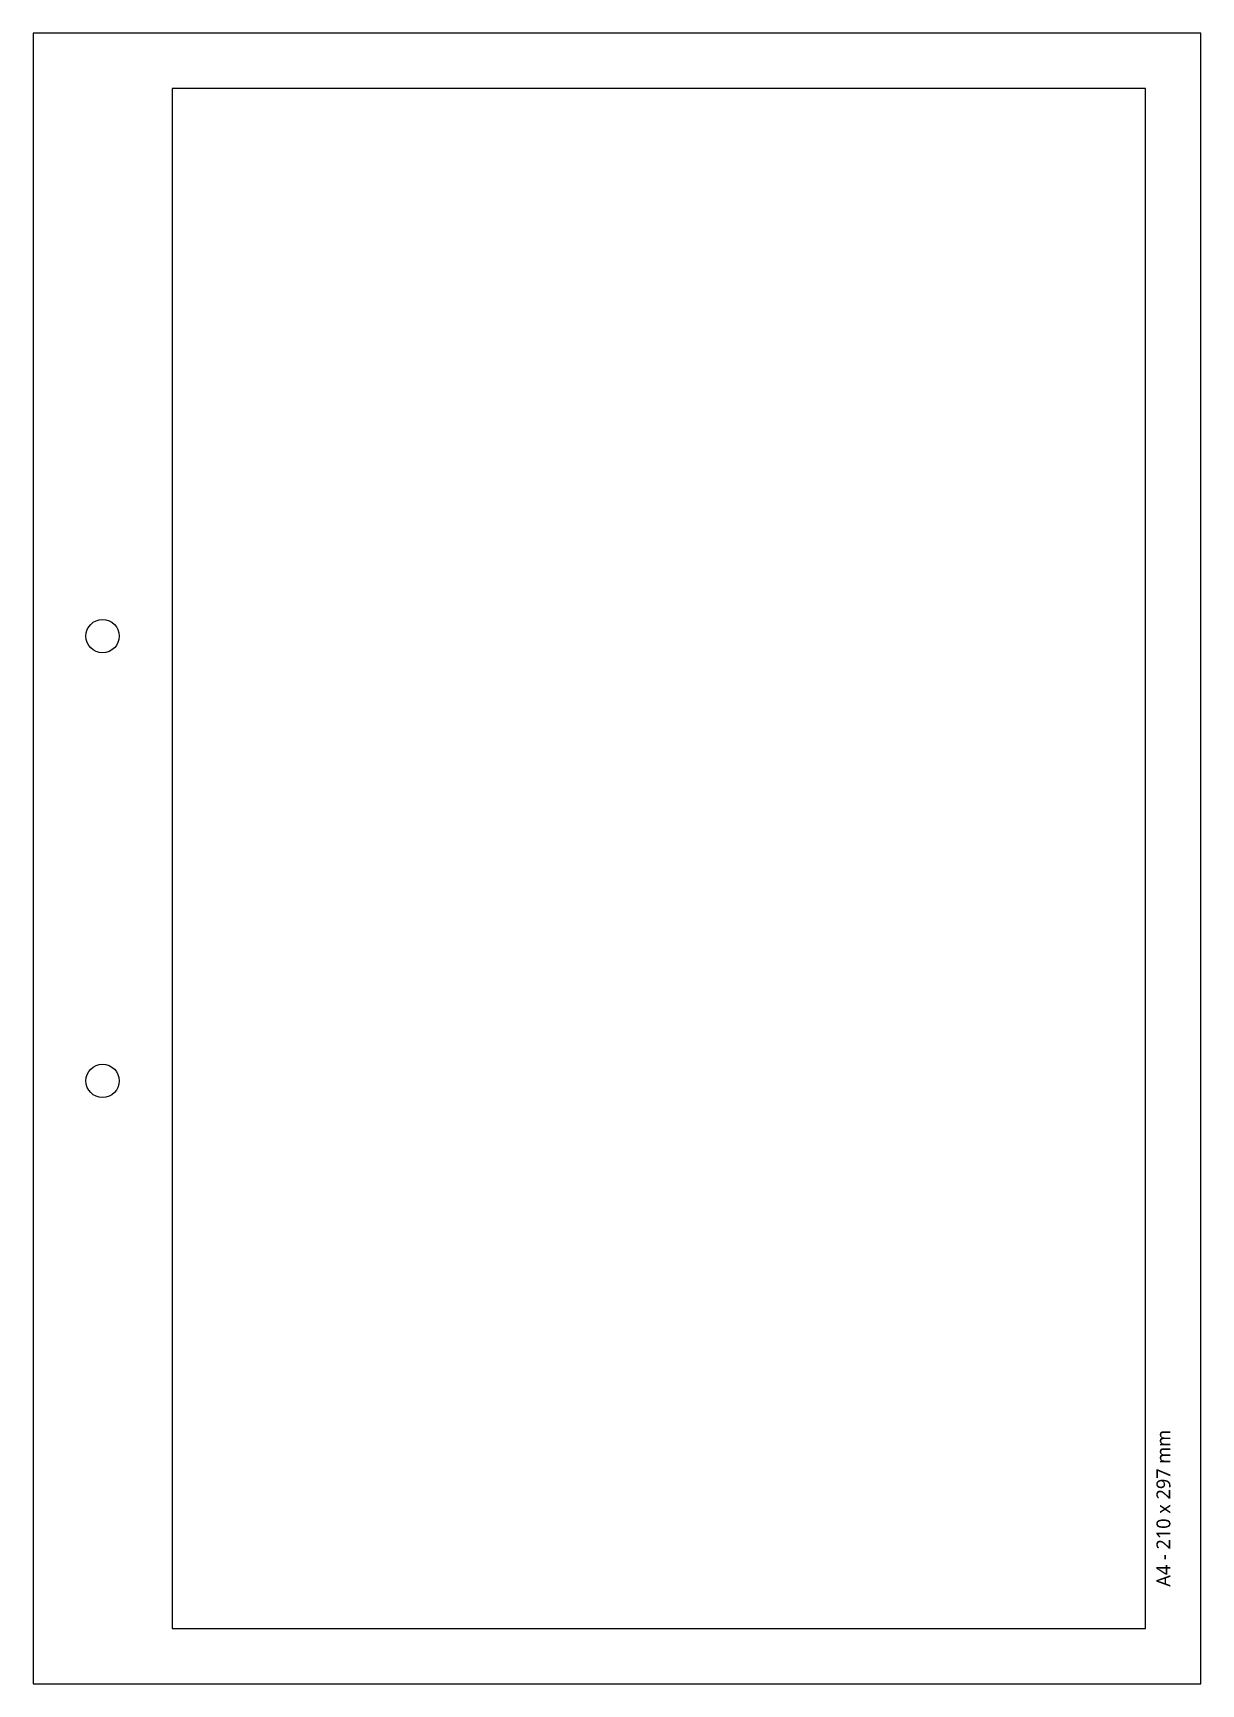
# Model space of a CAD drawing. Header units: centimetres. Extents: x -21 to 0, y 0 to 29.7.
import ezdxf
from ezdxf.enums import TextEntityAlignment as Align

# ---------------------------------------------------------------- set-up
doc = ezdxf.new("R2010")
doc.units = ezdxf.units.CM
for name, color, linetype in [('ATS-Símbolo 1', 1, 'Continuous'), ('ATS-Símbolo 2', 2, 'Continuous'), ('ATS-Símbolo 5', 5, 'Continuous')]:
    doc.layers.add(name, color=color, linetype=linetype)
doc.styles.get("Standard").update_dxf_attribs({"font": 'segoeuil.ttf'})

msp = doc.modelspace()

# ---------------------------------------------------------------- linework, layer by layer
at = {"layer": 'ATS-Símbolo 1'}
for centre in [(-19.75, 18.85), (-19.75, 10.85)]:
    msp.add_circle(centre, 0.3, dxfattribs=at)
at = {"layer": 'ATS-Símbolo 5'}
msp.add_lwpolyline([(-18.5, 28.7), (-18.5, 1), (-1, 1), (-1, 28.7)], close=True, dxfattribs=at)
at = {"layer": 'Defpoints'}
msp.add_lwpolyline([(-21, 29.7), (-21, 29.7), (-21, 0), (0, 0), (0, 29.7), (0, 29.7)], close=True, dxfattribs=at)

# ---------------------------------------------------------------- texts
at = {"layer": 'ATS-Símbolo 2'}
msp.add_text('A4 - 210 x 297 mm', height=0.25, rotation=90, dxfattribs=at).set_placement((-0.8, 1.75), align=Align.TOP_LEFT)

doc.saveas('drawing.dxf')
